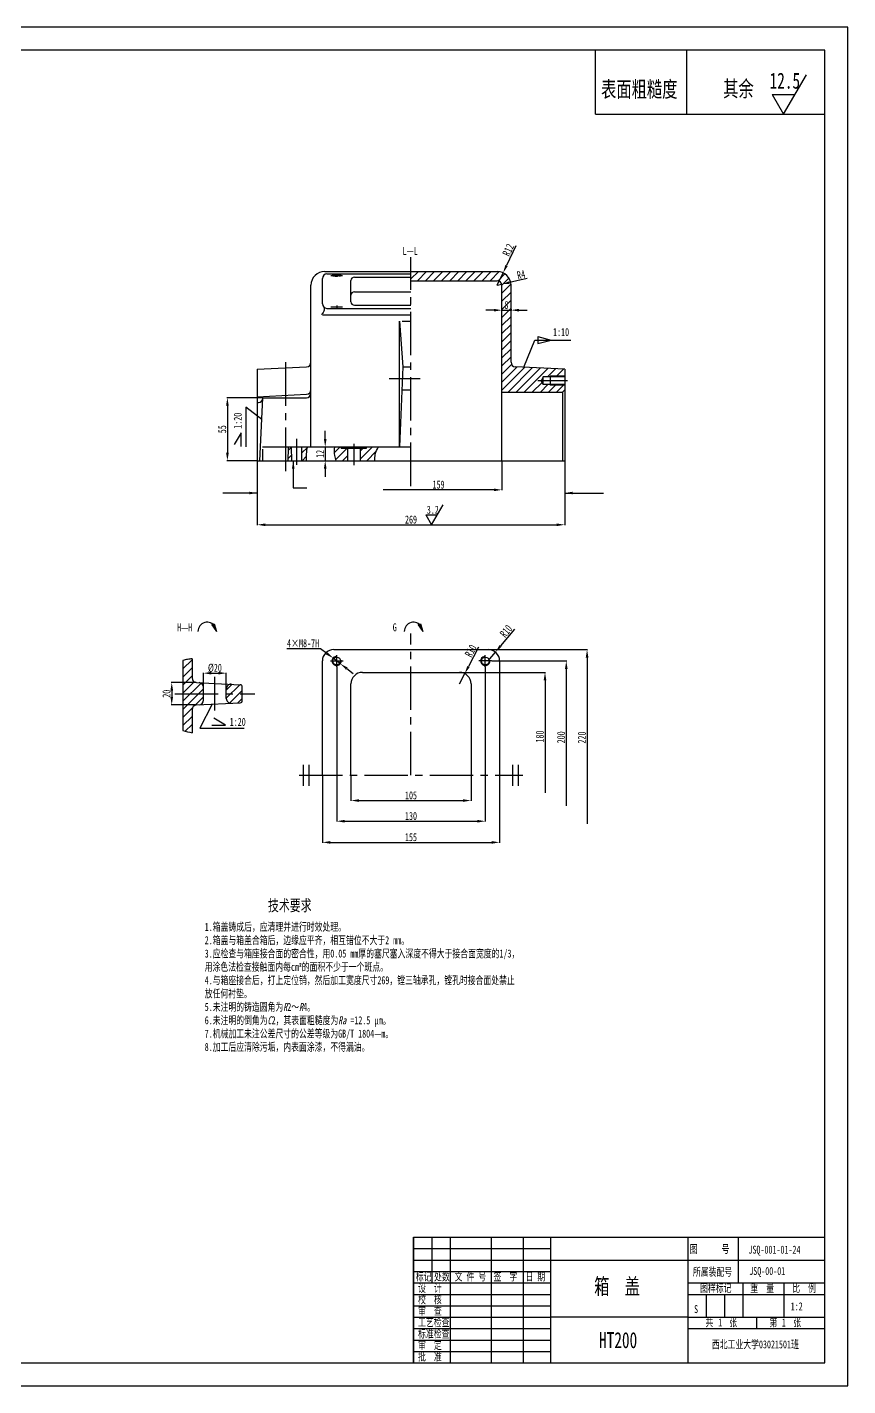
# Model space of a CAD drawing. Header units: inches. Extents: x 0 to 841, y 0 to 594.
# Drawn here: x 482 to 841, y 0 to 594 of the extents above; entities that cross this region are included whole.
import ezdxf

# ---------------------------------------------------------------- set-up
doc = ezdxf.new("R2010")
doc.units = ezdxf.units.IN
doc.header["$MEASUREMENT"] = 0
doc.linetypes.add('CENTER2', pattern=[28.575, 19.05, -3.175, 3.175, -3.175])
doc.linetypes.add('DASHED2', pattern=[9.525, 6.35, -3.175])
for name, color, linetype in [('中心线', 10, 'CENTER2'), ('剖面层', 4, 'Continuous'), ('文字层', 7, 'Continuous'), ('标注层', 7, 'Continuous'), ('粗实线', 5, 'Continuous'), ('细实线', 7, 'Continuous'), ('虚线', 220, 'DASHED2')]:
    doc.layers.add(name, color=color, linetype=linetype)
doc.styles.add('仿宋3', font='', dxfattribs={"width": 0.7, "height": 3})
doc.styles.add('仿宋3.5', font='simfang.ttf', dxfattribs={"width": 0.7, "height": 3.5})
doc.styles.add('仿宋5', font='simfang.ttf', dxfattribs={"width": 0.7, "height": 5})
doc.styles.get('仿宋3').set_extended_font_data('FangSong_GB2312')
doc.dimstyles.new('Scale_1_2', dxfattribs={"dimtxt": 3.5, "dimasz": 3.5, "dimexe": 0.18, "dimexo": 0.0625, "dimgap": 0.5, "dimtad": 1, "dimdec": 0, "dimlfac": 2, "dimzin": 0, "dimdsep": 46, "dimtxsty": '仿宋3.5', "dimcen": 0.09, "dimadec": 0, "dimazin": 0, "dimtfac": 1, "dimtdec": 0, "dimtix": 1, "dimtmove": 2, "dimatfit": 3, "dimfxl": 1, "dimtolj": 1, "dimarcsym": 0})
doc.dimstyles.new('Scale_1_2_φ', dxfattribs={"dimtxt": 3.5, "dimasz": 3.5, "dimexe": 0.18, "dimexo": 0.0625, "dimgap": 0.5, "dimtad": 1, "dimtoh": 1, "dimdec": 3, "dimlfac": 2, "dimdsep": 46, "dimtxsty": '仿宋3.5', "dimcen": 0.09, "dimadec": 0, "dimazin": 2, "dimtp": 0.089, "dimtfac": 0.7, "dimtdec": 3, "dimtmove": 2, "dimatfit": 3, "dimfxl": 1, "dimarcsym": 0})

# ---------------------------------------------------------------- blocks, each defined once
blk = doc.blocks.new('*D4')
at = {"layer": 'Defpoints', "color": 0, "transparency": 16777216}
for p in [(556.19, 307.49), (545.41, 297.68), (556.19, 297.68)]:
    blk.add_point(p, dxfattribs=at)
at = {"layer": '标注层', "color": 0, "lineweight": -2, "transparency": 16777216}
for p, q in [((556.13, 307.49), (545.23, 307.49)), ((545.41, 303.99), (545.41, 301.18)), ((556.13, 297.68), (545.23, 297.68))]:
    blk.add_line(p, q, dxfattribs=at)
at = {"layer": '标注层', "color": 0, "transparency": 16777216}
for points in [[(544.83, 303.99), (545.99, 303.99), (545.41, 307.49)], [(544.83, 301.18), (545.99, 301.18), (545.41, 297.68)]]:
    blk.add_solid(points, dxfattribs=at)
at = {"layer": '标注层', "color": 0, "transparency": 16777216, "insert": (543.14, 302.59), "char_height": 3.5, "attachment_point": 5, "rotation": 90, "style": '仿宋3.5'}
blk.add_mtext('\\A1;20', dxfattribs=at)
blk = doc.blocks.new('*D22')
at = {"layer": 'Defpoints', "color": 0, "transparency": 16777216}
for p in [(585.33, 432), (569.76, 404.45), (582.83, 404.45)]:
    blk.add_point(p, dxfattribs=at)
at = {"layer": '标注层', "color": 0, "lineweight": -2, "transparency": 16777216}
for p, q in [((585.27, 432), (569.58, 432)), ((569.76, 428.5), (569.76, 407.95)), ((582.77, 404.45), (569.58, 404.45))]:
    blk.add_line(p, q, dxfattribs=at)
at = {"layer": '标注层', "color": 0, "transparency": 16777216}
for points in [[(569.18, 428.5), (570.35, 428.5), (569.76, 432)], [(569.18, 407.95), (570.35, 407.95), (569.76, 404.45)]]:
    blk.add_solid(points, dxfattribs=at)
at = {"layer": '标注层', "color": 0, "transparency": 16777216, "insert": (567.49, 418.23), "char_height": 3.5, "attachment_point": 5, "rotation": 90, "style": '仿宋3.5'}
blk.add_mtext('\\A1;55', dxfattribs=at)
blk = doc.blocks.new('*D23')
at = {"layer": 'Defpoints', "color": 0, "transparency": 16777216}
for p in [(689.83, 470.84), (693.83, 470.84), (693.83, 470.27)]:
    blk.add_point(p, dxfattribs=at)
at = {"layer": '标注层', "color": 0, "lineweight": -2, "transparency": 16777216}
for p, q in [((686.33, 470.27), (682.83, 470.27)), ((689.83, 470.78), (689.83, 470.09)), ((689.83, 470.27), (693.83, 470.27)), ((693.83, 470.78), (693.83, 470.09)), ((697.33, 470.27), (700.83, 470.27))]:
    blk.add_line(p, q, dxfattribs=at)
at = {"layer": '标注层', "color": 0, "transparency": 16777216}
for points in [[(686.33, 470.85), (686.33, 469.68), (689.83, 470.27)], [(697.33, 470.85), (697.33, 469.68), (693.83, 470.27)]]:
    blk.add_solid(points, dxfattribs=at)
at = {"layer": '标注层', "color": 0, "transparency": 16777216, "insert": (691.83, 472.54), "char_height": 3.5, "attachment_point": 5, "style": '仿宋3.5'}
blk.add_mtext('\\A1;8', dxfattribs=at)
blk = doc.blocks.new('*D24')
at = {"layer": 'Defpoints', "color": 0, "transparency": 16777216}
for p in [(637.92, 404.45), (689.83, 404.45), (637.92, 391.72)]:
    blk.add_point(p, dxfattribs=at)
at = {"layer": '标注层', "color": 0, "lineweight": -2, "transparency": 16777216}
for p, q in [((689.83, 404.39), (689.83, 391.54)), ((686.33, 391.72), (637.92, 391.72))]:
    blk.add_line(p, q, dxfattribs=at)
at = {"layer": '标注层', "color": 0, "transparency": 16777216}
blk.add_solid([(686.33, 392.3), (686.33, 391.14), (689.83, 391.72)], dxfattribs=at)
at = {"layer": '标注层', "color": 0, "transparency": 16777216, "insert": (662.12, 393.99), "char_height": 3.5, "attachment_point": 5, "style": '仿宋3.5'}
blk.add_mtext('\\A1;159', dxfattribs=at)
blk = doc.blocks.new('_None')
blk = doc.blocks.new('*D25')
at = {"layer": 'Defpoints', "color": 0, "transparency": 16777216}
for p in [(582.83, 404.45), (717.33, 404.45), (717.33, 376.45)]:
    blk.add_point(p, dxfattribs=at)
at = {"layer": '标注层', "color": 0, "lineweight": -2, "transparency": 16777216}
for p, q in [((582.83, 404.39), (582.83, 376.27)), ((717.33, 404.39), (717.33, 376.27)), ((586.33, 376.45), (713.83, 376.45))]:
    blk.add_line(p, q, dxfattribs=at)
at = {"layer": '标注层', "color": 0, "transparency": 16777216}
for points in [[(586.33, 377.03), (586.33, 375.87), (582.83, 376.45)], [(713.83, 377.03), (713.83, 375.87), (717.33, 376.45)]]:
    blk.add_solid(points, dxfattribs=at)
at = {"layer": '标注层', "color": 0, "transparency": 16777216, "insert": (650.08, 378.72), "char_height": 3.5, "attachment_point": 5, "style": '仿宋3.5'}
blk.add_mtext('\\A1;269', dxfattribs=at)
blk = doc.blocks.new('*D32')
at = {"layer": 'Defpoints', "color": 0, "transparency": 16777216}
for p in [(615.99, 318.14), (619.17, 315.71)]:
    blk.add_point(p, dxfattribs=at)
at = {"layer": '标注层', "color": 0, "lineweight": -2, "transparency": 16777216}
for p, q in [((595.78, 322.38), (610.42, 322.38)), ((610.42, 322.38), (613.2, 320.26)), ((619.17, 315.71), (615.99, 318.14)), ((621.95, 313.59), (624.74, 311.47))]:
    blk.add_line(p, q, dxfattribs=at)
at = {"layer": '标注层', "color": 0, "transparency": 16777216}
for points in [[(613.56, 320.72), (612.85, 319.79), (615.99, 318.14)], [(622.31, 314.05), (621.6, 313.13), (619.17, 315.71)]]:
    blk.add_solid(points, dxfattribs=at)
at = {"layer": '标注层', "color": 0, "transparency": 16777216, "insert": (602.85, 324.65), "char_height": 3.5, "attachment_point": 5, "style": '仿宋3.5'}
blk.add_mtext('4×M8-7H', dxfattribs=at)
blk = doc.blocks.new('*D33')
at = {"layer": 'Defpoints', "color": 0, "transparency": 16777216}
for p in [(671.33, 311.92), (707.75, 259.32), (708.7, 259.32)]:
    blk.add_point(p, dxfattribs=at)
at = {"layer": '标注层', "color": 0, "lineweight": -2, "transparency": 16777216}
for p, q in [((671.39, 311.92), (708.88, 311.92)), ((708.7, 308.42), (708.7, 259.32))]:
    blk.add_line(p, q, dxfattribs=at)
at = {"layer": '标注层', "color": 0, "transparency": 16777216}
blk.add_solid([(708.12, 308.42), (709.29, 308.42), (708.7, 311.92)], dxfattribs=at)
at = {"layer": '标注层', "color": 0, "transparency": 16777216, "insert": (706.43, 283.87), "char_height": 3.5, "attachment_point": 5, "rotation": 90, "style": '仿宋3.5'}
blk.add_mtext('\\A1;180', dxfattribs=at)
blk = doc.blocks.new('*D34')
at = {"layer": 'Defpoints', "color": 0, "transparency": 16777216}
for p in [(685.36, 316.92), (717.83, 253.62), (718.01, 253.62)]:
    blk.add_point(p, dxfattribs=at)
at = {"layer": '标注层', "color": 0, "lineweight": -2, "transparency": 16777216}
for p, q in [((685.42, 316.92), (718.19, 316.92)), ((718.01, 313.42), (718.01, 253.62))]:
    blk.add_line(p, q, dxfattribs=at)
at = {"layer": '标注层', "color": 0, "transparency": 16777216}
blk.add_solid([(717.43, 313.42), (718.59, 313.42), (718.01, 316.92)], dxfattribs=at)
at = {"layer": '标注层', "color": 0, "transparency": 16777216, "insert": (715.74, 283.52), "char_height": 3.5, "attachment_point": 5, "rotation": 90, "style": '仿宋3.5'}
blk.add_mtext('\\A1;200', dxfattribs=at)
blk = doc.blocks.new('*D35')
at = {"layer": 'Defpoints', "color": 0, "transparency": 16777216}
for p in [(683.83, 321.92), (725.71, 245.73), (727.12, 245.73)]:
    blk.add_point(p, dxfattribs=at)
at = {"layer": '标注层', "color": 0, "lineweight": -2, "transparency": 16777216}
for p, q in [((683.89, 321.92), (727.3, 321.92)), ((727.12, 318.42), (727.12, 245.73))]:
    blk.add_line(p, q, dxfattribs=at)
at = {"layer": '标注层', "color": 0, "transparency": 16777216}
blk.add_solid([(726.53, 318.42), (727.7, 318.42), (727.12, 321.92)], dxfattribs=at)
at = {"layer": '标注层', "color": 0, "transparency": 16777216, "insert": (724.83, 283.42), "char_height": 3.5, "attachment_point": 5, "rotation": 90, "style": '仿宋3.5'}
blk.add_mtext('\\A1;220', dxfattribs=at)
blk = doc.blocks.new('*D36')
at = {"layer": 'Defpoints', "color": 0, "transparency": 16777216}
for p in [(623.83, 266.92), (676.33, 266.92), (676.33, 255.87)]:
    blk.add_point(p, dxfattribs=at)
at = {"layer": '标注层', "color": 0, "lineweight": -2, "transparency": 16777216}
for p, q in [((623.83, 266.86), (623.83, 255.69)), ((676.33, 266.86), (676.33, 255.69)), ((627.33, 255.87), (672.83, 255.87))]:
    blk.add_line(p, q, dxfattribs=at)
at = {"layer": '标注层', "color": 0, "transparency": 16777216}
for points in [[(627.33, 256.46), (627.33, 255.29), (623.83, 255.87)], [(672.83, 256.46), (672.83, 255.29), (676.33, 255.87)]]:
    blk.add_solid(points, dxfattribs=at)
at = {"layer": '标注层', "color": 0, "transparency": 16777216, "insert": (650.08, 258.14), "char_height": 3.5, "attachment_point": 5, "style": '仿宋3.5'}
blk.add_mtext('\\A1;105', dxfattribs=at)
blk = doc.blocks.new('*D37')
at = {"layer": 'Defpoints', "color": 0, "transparency": 16777216}
for p in [(617.58, 314.35), (682.58, 314.35), (682.58, 246.85)]:
    blk.add_point(p, dxfattribs=at)
at = {"layer": '标注层', "color": 0, "lineweight": -2, "transparency": 16777216}
for p, q in [((617.58, 314.29), (617.58, 246.67)), ((682.58, 314.29), (682.58, 246.67)), ((621.08, 246.85), (679.08, 246.85))]:
    blk.add_line(p, q, dxfattribs=at)
at = {"layer": '标注层', "color": 0, "transparency": 16777216}
for points in [[(621.08, 247.43), (621.08, 246.26), (617.58, 246.85)], [(679.08, 247.43), (679.08, 246.26), (682.58, 246.85)]]:
    blk.add_solid(points, dxfattribs=at)
at = {"layer": '标注层', "color": 0, "transparency": 16777216, "insert": (650.08, 249.12), "char_height": 3.5, "attachment_point": 5, "style": '仿宋3.5'}
blk.add_mtext('\\A1;130', dxfattribs=at)
blk = doc.blocks.new('*D38')
at = {"layer": 'Defpoints', "color": 0, "transparency": 16777216}
for p in [(611.33, 266.92), (688.83, 266.92), (688.83, 237.6)]:
    blk.add_point(p, dxfattribs=at)
at = {"layer": '标注层', "color": 0, "lineweight": -2, "transparency": 16777216}
for p, q in [((611.33, 266.86), (611.33, 237.42)), ((688.83, 266.86), (688.83, 237.42)), ((614.83, 237.6), (685.33, 237.6))]:
    blk.add_line(p, q, dxfattribs=at)
at = {"layer": '标注层', "color": 0, "transparency": 16777216}
for points in [[(614.83, 238.18), (614.83, 237.01), (611.33, 237.6)], [(685.33, 238.18), (685.33, 237.01), (688.83, 237.6)]]:
    blk.add_solid(points, dxfattribs=at)
at = {"layer": '标注层', "color": 0, "transparency": 16777216, "insert": (650.08, 239.87), "char_height": 3.5, "attachment_point": 5, "style": '仿宋3.5'}
blk.add_mtext('\\A1;155', dxfattribs=at)
blk = doc.blocks.new('*D39')
at = {"layer": 'Defpoints', "color": 0, "transparency": 16777216}
for p in [(569.29, 311.57), (559.29, 305.44), (569.29, 304.74)]:
    blk.add_point(p, dxfattribs=at)
at = {"layer": '标注层', "color": 0, "lineweight": -2, "transparency": 16777216}
for p, q in [((559.29, 305.5), (559.29, 311.75)), ((562.79, 311.57), (565.79, 311.57)), ((569.29, 304.8), (569.29, 311.75))]:
    blk.add_line(p, q, dxfattribs=at)
at = {"layer": '标注层', "color": 0, "transparency": 16777216}
for points in [[(562.79, 312.16), (562.79, 310.99), (559.29, 311.57)], [(565.79, 312.16), (565.79, 310.99), (569.29, 311.57)]]:
    blk.add_solid(points, dxfattribs=at)
at = {"layer": '标注层', "color": 0, "transparency": 16777216, "insert": (564.29, 313.84), "char_height": 3.5, "attachment_point": 5, "style": '仿宋3.5'}
blk.add_mtext('\\A1;%%C20', dxfattribs=at)
blk = doc.blocks.new('*D68')
at = {"layer": 'Defpoints', "color": 0, "transparency": 16777216}
for p in [(687.83, 481.17), (689.78, 481.61)]:
    blk.add_point(p, dxfattribs=at)
at = {"layer": '标注层', "color": 0, "lineweight": -2, "transparency": 16777216}
for p, q in [((687.83, 481.17), (689.78, 481.61)), ((700.85, 484.08), (693.2, 482.37))]:
    blk.add_line(p, q, dxfattribs=at)
at = {"layer": '标注层', "color": 0, "transparency": 16777216}
blk.add_solid([(693.07, 482.94), (693.32, 481.8), (689.78, 481.61)], dxfattribs=at)
at = {"layer": '标注层', "color": 0, "transparency": 16777216, "insert": (698.24, 485.8), "char_height": 3.5, "attachment_point": 5, "rotation": 12.57468, "style": '仿宋3.5'}
blk.add_mtext('\\A1;R4', dxfattribs=at)
blk = doc.blocks.new('*D69')
at = {"layer": 'Defpoints', "color": 0, "transparency": 16777216}
for p in [(687.83, 481.17), (690.38, 486.6)]:
    blk.add_point(p, dxfattribs=at)
at = {"layer": '标注层', "color": 0, "lineweight": -2, "transparency": 16777216}
for p, q in [((695.91, 498.41), (691.86, 489.77)), ((687.83, 481.17), (690.38, 486.6))]:
    blk.add_line(p, q, dxfattribs=at)
at = {"layer": '标注层', "color": 0, "transparency": 16777216}
blk.add_solid([(691.33, 490.02), (692.39, 489.52), (690.38, 486.6)], dxfattribs=at)
at = {"layer": '标注层', "color": 0, "transparency": 16777216, "insert": (692.59, 496.63), "char_height": 3.5, "attachment_point": 5, "rotation": 64.8725, "style": '仿宋3.5'}
blk.add_mtext('\\A1;R12', dxfattribs=at)
blk = doc.blocks.new('*D72')
at = {"layer": 'Defpoints', "color": 0, "transparency": 16777216}
for p in [(687.01, 320.78), (683.83, 316.92)]:
    blk.add_point(p, dxfattribs=at)
at = {"layer": '标注层', "color": 0, "lineweight": -2, "transparency": 16777216}
for p, q in [((695.35, 330.86), (689.24, 323.47)), ((683.83, 316.92), (687.01, 320.78))]:
    blk.add_line(p, q, dxfattribs=at)
at = {"layer": '标注层', "color": 0, "transparency": 16777216}
blk.add_solid([(688.8, 323.85), (689.69, 323.1), (687.01, 320.78)], dxfattribs=at)
at = {"layer": '标注层', "color": 0, "transparency": 16777216, "insert": (691.66, 329.96), "char_height": 3.5, "attachment_point": 5, "rotation": 50.41029, "style": '仿宋3.5'}
blk.add_mtext('\\A1;R10', dxfattribs=at)
blk = doc.blocks.new('*D73')
at = {"layer": 'Defpoints', "color": 0, "transparency": 16777216}
for p in [(673.62, 311.37), (671.33, 306.92)]:
    blk.add_point(p, dxfattribs=at)
at = {"layer": '标注层', "color": 0, "lineweight": -2, "transparency": 16777216}
for p, q in [((679.61, 323), (675.22, 314.48)), ((671.33, 306.92), (673.62, 311.37))]:
    blk.add_line(p, q, dxfattribs=at)
at = {"layer": '标注层', "color": 0, "transparency": 16777216}
blk.add_solid([(674.7, 314.75), (675.74, 314.21), (673.62, 311.37)], dxfattribs=at)
at = {"layer": '标注层', "color": 0, "transparency": 16777216, "insert": (676.2, 321.33), "char_height": 3.5, "attachment_point": 5, "rotation": 62.74818, "style": '仿宋3.5'}
blk.add_mtext('\\A1;R10', dxfattribs=at)
blk = doc.blocks.new('*D74')
at = {"layer": 'Defpoints', "color": 0, "transparency": 16777216}
for p in [(612.71, 410.45), (612.55, 404.45), (612.71, 404.45)]:
    blk.add_point(p, dxfattribs=at)
at = {"layer": '标注层', "color": 0, "lineweight": -2, "transparency": 16777216}
for p, q in [((612.55, 413.95), (612.55, 417.45)), ((612.65, 410.45), (612.37, 410.45)), ((612.55, 410.45), (612.55, 404.45)), ((612.65, 404.45), (612.37, 404.45)), ((612.55, 400.95), (612.55, 397.45))]:
    blk.add_line(p, q, dxfattribs=at)
at = {"layer": '标注层', "color": 0, "transparency": 16777216}
for points in [[(611.96, 413.95), (613.13, 413.95), (612.55, 410.45)], [(611.96, 400.95), (613.13, 400.95), (612.55, 404.45)]]:
    blk.add_solid(points, dxfattribs=at)
at = {"layer": '标注层', "color": 0, "transparency": 16777216, "insert": (610.3, 407.45), "char_height": 3.5, "attachment_point": 5, "rotation": 90, "style": '仿宋3.5'}
blk.add_mtext('\\A1;12', dxfattribs=at)

msp = doc.modelspace()

# ---------------------------------------------------------------- hatches: boundary and pattern name
at = {"layer": '剖面层'}
h = msp.add_hatch(dxfattribs=at)
h.set_pattern_fill('ANSI31', color=256, scale=20)
h.paths.add_polyline_path([(129.72946, 410.45384), (125.22946, 410.45384), (125.22946, 404.45384), (129.72946, 404.45384)])
h.paths.add_polyline_path([(130.10446, 410.45384), (129.72946, 410.45384), (129.72946, 404.45384), (130.10446, 404.45384)])
h.paths.add_polyline_path([(134.72946, 410.45384), (134.35446, 410.45384), (134.35446, 404.45384), (134.72946, 404.45384)])
edge = h.paths.add_edge_path()
edge.add_spline(control_points=[(137.36363, 404.45384), (138.01162, 405.525), (139.23883, 407.55368), (137.96491, 409.52391), (137.36363, 410.45384)], knot_values=[0, 0, 0, 0, 3.431642552, 6.499186233, 6.499186233, 6.499186233, 6.499186233], degree=3, periodic=0)
edge.add_line((137.36363, 410.45384), (134.72946, 410.45384))
edge.add_line((134.72946, 410.45384), (134.72946, 404.45384))
edge.add_line((134.72946, 404.45384), (137.36363, 404.45384))
h.paths.add_polyline_path([(339.46327, 482.43201, -0.034313288), (350.22946, 483.17173), (350.22946, 487.17173, 0.034296462), (338.92171, 486.39519), (320.86209, 483.90299, -0.414213562), (318.60746, 485.61081), (318.53908, 486.1063), (313.58602, 485.42279), (314.47503, 478.9826)])
h.paths.add_polyline_path([(313.58602, 485.42279), (308.63296, 484.73928), (309.52173, 478.29884), (314.47503, 478.9826)])
h.paths.add_polyline_path([(350.22946, 487.17173), (350.22946, 483.17173, -0.414213562), (428.94736, 404.45384), (437.97946, 404.45384), (437.97946, 409.95384), (435.22946, 409.95384), (435.22946, 410.45384), (434.56879, 410.45384, -0.38677765), (432.57773, 412.26498, 0.38677765)])
edge = h.paths.add_edge_path(flags=17)
edge.add_spline(control_points=[(397.97773, 410.45384), (397.83064, 411.24236), (396.75029, 414.17316), (396.38172, 421.14712), (400.79982, 427.0149), (398.98279, 430.53008), (398.47946, 431.50379)], knot_values=[0, 0, 0, 0, 5.403763037, 21.688429617, 38.08399628, 44.365670284, 44.365670284, 44.365670284, 44.365670284], degree=3, periodic=0)
edge.add_line((398.47946, 431.50379), (394.60446, 431.50379))
edge.add_line((394.60446, 431.50379), (394.60446, 404.45384))
edge.add_line((394.60446, 404.45384), (397.48719, 404.45384))
edge.add_spline(control_points=[(397.48719, 404.45384), (398.01932, 406.59424), (398.30996, 408.67278), (397.97773, 410.45384)], knot_values=[44.365670284, 44.365670284, 44.365670284, 44.365670284, 56.571233546, 56.571233546, 56.571233546, 56.571233546], degree=3, periodic=0)
edge = h.paths.add_edge_path(flags=17)
edge.add_line((385.85446, 431.50379), (381.97946, 431.50379))
edge.add_line((381.97946, 431.50379), (381.97946, 432.00379))
edge.add_line((381.97946, 432.00379), (381.19365, 432.00379))
edge.add_spline(control_points=[(381.19365, 432.00379), (380.94018, 431.53424), (380.71437, 431.05645), (380.53035, 430.56621)], knot_values=[6.251690243, 6.251690243, 6.251690243, 6.251690243, 9.44891892, 9.44891892, 9.44891892, 9.44891892], degree=3, periodic=0)
edge.add_spline(control_points=[(380.53035, 430.56621), (380.43139, 430.30257), (379.82271, 428.43006), (379.92618, 426.10895), (380.07953, 424.13722), (380.09863, 423.90445)], knot_values=[9.44891892, 9.44891892, 9.44891892, 9.44891892, 11.168376247, 21.496395386, 22.883348348, 22.883348348, 22.883348348, 22.883348348], degree=3, periodic=0)
edge.add_spline(control_points=[(380.09863, 423.90445), (380.10691, 423.80353), (380.11537, 423.70274), (380.12402, 423.60207)], knot_values=[22.883348348, 22.883348348, 22.883348348, 22.883348348, 23.484638473, 23.484638473, 23.484638473, 23.484638473], degree=3, periodic=0)
edge.add_spline(control_points=[(380.12402, 423.60207), (380.15617, 423.22764), (380.19087, 422.85485), (380.22838, 422.4834)], knot_values=[23.484638473, 23.484638473, 23.484638473, 23.484638473, 25.720990235, 25.720990235, 25.720990235, 25.720990235], degree=3, periodic=0)
edge.add_spline(control_points=[(380.22838, 422.4834), (380.25094, 422.26), (380.27452, 422.03709), (380.29918, 421.8146)], knot_values=[25.720990235, 25.720990235, 25.720990235, 25.720990235, 27.065945022, 27.065945022, 27.065945022, 27.065945022], degree=3, periodic=0)
edge.add_spline(control_points=[(380.29918, 421.8146), (380.35704, 421.29256), (380.42084, 420.77283), (380.49136, 420.25454)], knot_values=[27.065945022, 27.065945022, 27.065945022, 27.065945022, 30.221603222, 30.221603222, 30.221603222, 30.221603222], degree=3, periodic=0)
edge.add_spline(control_points=[(380.49136, 420.25454), (380.56329, 419.72578), (381.07865, 416.28297), (382.38384, 411.02499), (383.49437, 406.2935), (383.92026, 404.45384)], knot_values=[30.221603222, 30.221603222, 30.221603222, 30.221603222, 33.441062389, 51.243773265, 62.572140717, 62.572140717, 62.572140717, 62.572140717], degree=3, periodic=0)
edge.add_line((383.92026, 404.45384), (385.85446, 404.45384))
edge.add_line((385.85446, 404.45384), (385.85446, 431.50379))
h.paths.add_polyline_path([(447.72946, 410.45384), (446.22946, 410.45384), (446.22946, 409.95384), (443.47946, 409.95384), (443.47946, 404.45384), (447.72946, 404.45384)])
edge = h.paths.add_edge_path()
edge.add_spline(control_points=[(604.38229, 404.45384), (604.28927, 406.55609), (604.47139, 408.53036), (604.76271, 410.45384)], knot_values=[76.130848115, 76.130848115, 76.130848115, 76.130848115, 88.156433896, 88.156433896, 88.156433896, 88.156433896], degree=3, periodic=0)
edge.add_line((604.76271, 410.45384), (602.38779, 410.45384))
edge.add_line((602.38779, 410.45384), (602.26779, 404.45384))
edge.add_line((602.26779, 404.45384), (604.38229, 404.45384))
edge = h.paths.add_edge_path()
edge.add_line((597.76779, 410.45384), (596.35962, 410.45384))
edge.add_spline(control_points=[(596.35962, 410.45384), (596.35767, 409.94262), (596.33717, 407.91516), (596.24199, 405.99434), (596.13901, 404.45384)], knot_values=[6.623246075, 6.623246075, 6.623246075, 6.623246075, 9.707189711, 18.963628819, 18.963628819, 18.963628819, 18.963628819], degree=3, periodic=0)
edge.add_line((596.13901, 404.45384), (597.88779, 404.45384))
edge.add_line((597.88779, 404.45384), (597.76779, 410.45384))
edge = h.paths.add_edge_path()
edge.add_line((622.32779, 409.95384), (619.57779, 409.95384))
edge.add_line((619.57779, 409.95384), (619.57779, 410.45384))
edge.add_line((619.57779, 410.45384), (616.56182, 410.45384))
edge.add_spline(control_points=[(616.56182, 410.45384), (616.43899, 409.21294), (616.38814, 407.20925), (616.91839, 405.19451), (617.20037, 404.45384)], knot_values=[5.152382672, 5.152382672, 5.152382672, 5.152382672, 12.613625091, 17.183291699, 17.183291699, 17.183291699, 17.183291699], degree=3, periodic=0)
edge.add_line((617.20037, 404.45384), (622.32779, 404.45384))
edge.add_line((622.32779, 404.45384), (622.32779, 409.95384))
edge = h.paths.add_edge_path()
edge.add_spline(control_points=[(634.20526, 404.45384), (634.26528, 405.41474), (634.24978, 407.63578), (635.23454, 409.48422), (635.9135, 410.45384)], knot_values=[60.295990097, 60.295990097, 60.295990097, 60.295990097, 65.978269674, 72.975907085, 72.975907085, 72.975907085, 72.975907085], degree=3, periodic=0)
edge.add_line((635.9135, 410.45384), (630.57779, 410.45384))
edge.add_line((630.57779, 410.45384), (630.57779, 409.95384))
edge.add_line((630.57779, 409.95384), (627.82779, 409.95384))
edge.add_line((627.82779, 409.95384), (627.82779, 404.45384))
edge.add_line((627.82779, 404.45384), (634.20526, 404.45384))
h.paths.add_polyline_path([(717.32779, 444.45384), (695.72791, 445.53383, -0.399655643), (693.82779, 447.53134), (693.82779, 481.17173, 0.414213562), (687.82779, 487.17173), (650.07779, 487.17173), (650.07779, 483.17173), (687.82779, 483.17173, -0.414213562), (689.82779, 481.17173), (689.82779, 434.45384), (716.32779, 434.45384), (717.32779, 435.45384), (717.32779, 437.45384), (710.95279, 437.45384), (710.95279, 437.75384), (707.95279, 437.75384), (706.97129, 439.45384), (707.95279, 441.15384), (710.95279, 441.15384), (710.95279, 441.45384), (717.32779, 441.45384)])
h.paths.add_polyline_path([(717.32779, 441.45384), (710.95279, 441.45384), (710.95279, 441.15384), (717.32779, 441.15384)], flags=17)
h.paths.add_polyline_path([(717.32779, 437.75384), (710.95279, 437.75384), (710.95279, 437.45384), (717.32779, 437.45384)], flags=17)
h.paths.add_polyline_path([(576.29048, 305.53681, 0.399655643), (575.34041, 306.53556), (571.39035, 306.73306, 0.428922899), (569.29048, 304.73556), (569.29048, 302.58806), (576.29048, 302.58806)])
h.paths.add_polyline_path([(576.29048, 302.58806), (569.29048, 302.58806), (569.29048, 300.44056, 0.428922899), (571.39035, 298.44305), (575.34041, 298.64055, 0.399655643), (576.29048, 299.63931)])
edge = h.paths.add_edge_path()
edge.add_arc((557.29048, 305.43556), 2, 0, 87.13759477)
edge.add_line((557.39035, 307.43306), (556.1906, 307.49305))
edge.add_arc((556.29048, 309.49056), 2, 180, 267.13759477, ccw=False)
edge.add_line((554.29048, 309.49056), (554.29048, 317.84292))
edge.add_spline(control_points=[(554.29048, 317.84292), (553.65299, 317.78606), (552.32182, 317.61852), (550.98033, 317.3339), (550.29048, 317.15244)], knot_values=[26.328238836, 26.328238836, 26.328238836, 26.328238836, 30.110208252, 34.19985668, 34.19985668, 34.19985668, 34.19985668], degree=3, periodic=0)
edge.add_line((550.29048, 317.15244), (550.29048, 302.58806))
edge.add_line((550.29048, 302.58806), (559.29048, 302.58806))
edge.add_line((559.29048, 302.58806), (559.29048, 305.43556))
edge = h.paths.add_edge_path()
edge.add_line((556.1906, 297.68306), (557.39035, 297.74305))
edge.add_arc((557.29048, 299.74056), 2, 272.86240523, 360)
edge.add_line((559.29048, 299.74056), (559.29048, 302.58806))
edge.add_line((559.29048, 302.58806), (550.29048, 302.58806))
edge.add_line((550.29048, 302.58806), (550.29048, 286.5075))
edge.add_spline(control_points=[(550.29048, 286.5075), (551.55953, 286.0683), (552.90154, 285.76775), (554.29048, 285.55637)], knot_values=[110.999223939, 110.999223939, 110.999223939, 110.999223939, 119.19498829, 119.19498829, 119.19498829, 119.19498829], degree=3, periodic=0)
edge.add_line((554.29048, 285.55637), (554.29048, 295.68556))
edge.add_arc((556.29048, 295.68556), 2, 92.86240523, 180, ccw=False)
at = {"layer": '粗实线'}
h = msp.add_hatch(color=256, dxfattribs=at)
h.dxf.hatch_style = 1
h.paths.add_polyline_path([(564.02516, 333.21299), (562.98291, 332.72698), (564.24253, 330.88249, -0.081595958), (564.9832, 329.7979)])
h.paths.add_polyline_path([(564.24253, 330.88249), (564.9832, 329.7979, 0.081595958)], flags=17)
h = msp.add_hatch(color=256, dxfattribs=at)
h.dxf.hatch_style = 1
h.paths.add_polyline_path([(654.28336, 333.21299), (653.24111, 332.72698), (654.50073, 330.88249, -0.081595958), (655.2414, 329.7979)])
h.paths.add_polyline_path([(654.50073, 330.88249), (655.2414, 329.7979, 0.081595958)], flags=17)

# ---------------------------------------------------------------- linework, layer by layer
at = {"layer": '中心线'}
for p, q in [((650.07779, 393.4016), (650.07779, 493.50376)), ((615.07685, 485.42279), (620.07873, 485.42279)), ((617.57779, 485.93257), (617.57779, 484.91302)), ((615.07779, 471.75252), (620.07779, 471.75252)), ((617.57779, 472.2634), (617.57779, 471.24164)), ((595.32779, 399.90393), (595.32779, 449.26404)), ((640.46277, 440.45384), (654.06938, 440.45384)), ((718.4864, 439.45384), (705.6291, 439.45384)), ((600.07779, 402.61368), (600.07779, 414.07451)), ((625.07779, 411.82372), (625.07779, 402.54249)), ((650.07779, 266.92402), (650.07779, 328.92969)), ((614.79793, 316.92402), (620.35764, 316.92402)), ((617.57779, 314.35343), (617.57779, 319.49462)), ((685.35764, 316.92402), (679.79793, 316.92402)), ((682.57779, 314.35343), (682.57779, 319.49462)), ((564.29048, 295.21401), (564.29048, 309.96211)), ((546.72752, 302.58806), (581.73477, 302.58806)), ((603.09133, 262.28465), (603.09133, 271.5634)), ((605.59133, 262.28465), (605.59133, 271.5634)), ((694.56424, 262.28465), (694.56424, 271.5634)), ((697.06424, 262.28465), (697.06424, 271.5634)), ((601.10223, 266.92402), (699.05335, 266.92402))]:
    msp.add_line(p, q, dxfattribs=at)
at = {"layer": '标注层'}
for p, q in [((705.62244, 458.75862), (705.62244, 455.66964)), ((705.62244, 458.75862), (711.38656, 457.21413)), ((705.62244, 455.66964), (711.38656, 457.21413)), ((575.7208, 416.67262), (572.7208, 411.47647)), ((575.7208, 410.67262), (575.7208, 416.67262)), ((654.28336, 333.21299), (655.2414, 329.7979)), ((568.99664, 288.85323), (563.80049, 291.85323)), ((562.99664, 288.85323), (568.99664, 288.85323))]:
    msp.add_line(p, q, dxfattribs=at)
at = {"layer": '粗实线'}
for p, q in [((831.1792, 584.00067), (25.1792, 584.00067)), ((730.71799, 555.90649), (730.71799, 584.00067)), ((770.71799, 555.90649), (770.71799, 584.00067)), ((831.1792, 10.00067), (831.1792, 584.00067)), ((730.71799, 555.90649), (830.71799, 555.90649)), ((612.32779, 487.17173), (687.82779, 487.17173)), ((606.32779, 410.45384), (606.32779, 481.17173)), ((611.32779, 473.06901), (611.32779, 484.1063)), ((613.32779, 486.1063), (650.07779, 486.1063)), ((623.82779, 473.93603), (623.82779, 483.23928)), ((625.32779, 484.73928), (650.07779, 484.73928)), ((650.07779, 483.17173), (687.82779, 483.17173)), ((689.82779, 404.45384), (689.82779, 481.17173)), ((693.82779, 447.53134), (693.82779, 481.17173)), ((625.32779, 478.3003), (650.07779, 478.3003)), ((613.32779, 471.06901), (650.07779, 471.06901)), ((625.32779, 472.43603), (650.07779, 472.43603)), ((611.32779, 468.26165), (650.07779, 468.26165)), ((645.07779, 410.45384), (645.07779, 465.42534)), ((645.07779, 465.42534), (646.57779, 445.45384)), ((646.14922, 465.42534), (650.07779, 465.42534)), ((582.82779, 444.45384), (604.42766, 445.53383)), ((717.32779, 444.45384), (695.72791, 445.53383)), ((582.82779, 444.45384), (582.82779, 404.45384)), ((646.57779, 445.45384), (645.07779, 410.45384)), ((707.95279, 441.15384), (706.97129, 439.45384)), ((717.32779, 441.15384), (707.95279, 441.15384)), ((707.95279, 437.75384), (707.95279, 441.15384)), ((710.95279, 441.45384), (710.95279, 437.45384)), ((717.32779, 444.45384), (717.32779, 404.45384)), ((689.82779, 434.45384), (716.32779, 434.45384)), ((707.95279, 437.75384), (706.97129, 439.45384)), ((717.32779, 437.75384), (707.95279, 437.75384)), ((716.32779, 434.45384), (717.32779, 435.45384)), ((716.32779, 434.45384), (716.32779, 404.45384)), ((582.82779, 432.45384), (604.42766, 433.53383)), ((582.82779, 429.95384), (583.32779, 429.95384)), ((583.95029, 404.45384), (585.32779, 432.00379)), ((585.32779, 432.00379), (604.32779, 432.00379)), ((585.07779, 410.45384), (650.07779, 410.45384)), ((597.88779, 404.45384), (597.76779, 410.45384)), ((602.26779, 404.45384), (602.38779, 410.45384)), ((619.57779, 409.95384), (619.57779, 410.45384)), ((619.57779, 409.95384), (630.57779, 409.95384)), ((622.32779, 409.95384), (622.32779, 404.45384)), ((627.82779, 409.95384), (627.82779, 404.45384)), ((630.57779, 409.95384), (630.57779, 410.45384)), ((582.82779, 404.45384), (717.32779, 404.45384)), ((585.07779, 409.49385), (585.07779, 404.45384)), ((562.98291, 332.72698), (564.02516, 333.21299)), ((562.98291, 332.72698), (564.9832, 329.7979)), ((564.02516, 333.21299), (564.9832, 329.7979)), ((653.24111, 332.72698), (654.28336, 333.21299)), ((653.24111, 332.72698), (655.2414, 329.7979)), ((616.32779, 321.92402), (683.82779, 321.92402)), ((550.29048, 317.15244), (550.29048, 286.5075)), ((554.29048, 317.84292), (554.29048, 309.49056)), ((611.32779, 266.92402), (611.32779, 316.92402)), ((688.82779, 316.92402), (688.82779, 266.92402)), ((628.82779, 311.92402), (671.32779, 311.92402)), ((556.1906, 307.49305), (575.34041, 306.53556)), ((559.29048, 299.74056), (559.29048, 305.43556)), ((569.29048, 300.44056), (569.29048, 304.73556)), ((576.29048, 299.63931), (576.29048, 305.53681)), ((623.82779, 266.92402), (623.82779, 306.92402)), ((676.32779, 306.92402), (676.32779, 266.92402)), ((556.1906, 297.68306), (575.34041, 298.64055)), ((554.29048, 295.68556), (554.29048, 285.55637)), ((651.1792, 10.00067), (651.1792, 65.00067)), ((651.1792, 65.00067), (651.1792, 10.00067)), ((25.1792, 10.00067), (831.1792, 10.00067))]:
    msp.add_line(p, q, dxfattribs=at)
msp.add_lwpolyline([(651.1792, 65.00067), (831.1792, 65.00067)], dxfattribs=at)
for centre in [(617.57779, 316.92402), (682.57779, 316.92402)]:
    msp.add_circle(centre, 1.7, dxfattribs=at)
for centre, radius, start, end in [((612.32779, 481.17173), 6, 90, 180), ((687.82779, 481.17173), 6, 0, 90), ((613.32779, 484.1063), 2, 90, 180), ((625.32779, 483.23928), 1.5, 90, 180), ((687.82779, 481.17173), 2, 0, 90), ((625.32779, 476.8003), 1.5, 90, 180), ((613.32779, 473.06901), 2, 180, 270), ((625.32779, 473.93603), 1.5, 180, 270), ((604.32779, 447.53134), 2, 272.86240523, 0), ((695.82779, 447.53134), 2, 180, 267.13759477), ((604.32779, 434.00379), 2, 270, 0), ((604.32779, 435.53134), 2, 272.86240523, 0), ((583.32779, 431.95384), 2, 270, 353.08940825), ((560.93244, 329.7979), 4.05076, 31.34092071, 180), ((651.19064, 329.7979), 4.05076, 31.34092071, 180), ((616.32779, 316.92402), 5, 90, 180), ((683.82779, 316.92402), 5, 0, 90), ((556.29048, 309.49056), 2, 180, 267.13759477), ((628.82779, 306.92402), 5, 90, 180), ((671.32779, 306.92402), 5, 0, 90), ((557.29048, 305.43556), 2, 0, 87.13759477), ((571.29048, 304.73556), 2, 87.13759477, 180), ((575.29048, 305.53681), 1, 360, 87.13759477), ((556.29048, 295.68556), 2, 92.86240523, 180), ((557.29048, 299.74056), 2, 272.86240523, 0), ((571.29048, 300.44056), 2, 180, 272.86240523), ((575.29048, 299.63931), 1, 272.86240523, 360)]:
    msp.add_arc(centre, radius, start, end, dxfattribs=at)
msp.add_ellipse((617.57779, 485.42279), major_axis=(1.7, 0), ratio=0.136702703, dxfattribs=at)
msp.add_spline([(611.91357, 471.65479), (612.09512, 470.33052), (610.94447, 468.37271)], degree=3, dxfattribs=at)
at = {"layer": '细实线'}
for p, q in [((841.1792, 594.00067), (0.1792, 594.00067)), ((841.1792, 0.00067), (841.1792, 594.00067)), ((813.04822, 555.90649), (823.04822, 573.227)), ((813.04822, 555.90649), (823.04822, 573.227)), ((808.04822, 564.56674), (813.04822, 555.90649)), ((808.04822, 564.56674), (813.04822, 555.90649)), ((808.04822, 564.56674), (818.04822, 564.56674)), ((717.32779, 441.45384), (710.95279, 441.45384)), ((717.32779, 437.45384), (710.95279, 437.45384)), ((656.60782, 380.78118), (659.10782, 376.45106)), ((656.60782, 380.78118), (661.60782, 380.78118)), ((659.10782, 376.45106), (664.10782, 385.11131)), ((651.1792, 60.00067), (711.1792, 60.00067)), ((659.1792, 65.00067), (659.1792, 50.00067)), ((667.1792, 65.00067), (667.1792, 10.00067)), ((685.1792, 65.00067), (685.1792, 10.00067)), ((699.1792, 65.00067), (699.1792, 10.00067)), ((711.1792, 10.00067), (711.1792, 65.00067)), ((771.1792, 65.00067), (771.1792, 10.00067)), ((793.1792, 65.00067), (793.1792, 45.00067)), ((651.1792, 55.00067), (711.1792, 55.00067)), ((711.1792, 55.00067), (831.1792, 55.00067)), ((651.1792, 50.00067), (711.1792, 50.00067)), ((659.1792, 50.00067), (659.1792, 45.00067)), ((651.1792, 45.00067), (711.1792, 45.00067)), ((771.1792, 45.00067), (831.1792, 45.00067)), ((795.1792, 45.00067), (795.1792, 30.00067)), ((813.1792, 45.00067), (813.1792, 30.00067)), ((651.1792, 40.00067), (711.1792, 40.00067)), ((771.1792, 40.00067), (831.1792, 40.00067)), ((779.1792, 40.00067), (779.1792, 30.00067)), ((787.1792, 40.00067), (787.1792, 30.00067)), ((651.1792, 35.00067), (711.1792, 35.00067)), ((651.1792, 30.00067), (711.1792, 30.00067)), ((771.1792, 30.00067), (711.1792, 30.00067)), ((771.1792, 30.00067), (831.1792, 30.00067)), ((801.1792, 30.00067), (801.1792, 25.00067)), ((651.1792, 25.00067), (711.1792, 25.00067)), ((771.1792, 25.00067), (831.1792, 25.00067)), ((651.1792, 20.00067), (711.1792, 20.00067)), ((651.1792, 15.00067), (711.1792, 15.00067)), ((0.1792, 0.00067), (841.1792, 0.00067))]:
    msp.add_line(p, q, dxfattribs=at)
for centre in [(617.57779, 316.92402), (682.57779, 316.92402)]:
    msp.add_arc(centre, 2, 100, 10, dxfattribs=at)
msp.add_ellipse((617.57779, 485.42279), major_axis=(2, 0), ratio=0.136702703, start_param=5.371873677, end_param=10.971474579, dxfattribs=at)
for points, knots in [([(596.35962, 410.45384), (596.35767, 409.94262), (596.33717, 407.91516), (596.24199, 405.99434), (596.13901, 404.45384)], [6.623246075, 6.623246075, 6.623246075, 6.623246075, 9.707189711, 18.963628819, 18.963628819, 18.963628819, 18.963628819]), ([(616.56182, 410.45384), (616.43899, 409.21294), (616.38814, 407.20925), (616.91839, 405.19451), (617.20037, 404.45384)], [5.152382672, 5.152382672, 5.152382672, 5.152382672, 12.613625091, 17.183291699, 17.183291699, 17.183291699, 17.183291699]), ([(634.20526, 404.45384), (634.26528, 405.41474), (634.24978, 407.63578), (635.23454, 409.48422), (635.9135, 410.45384)], [60.295990097, 60.295990097, 60.295990097, 60.295990097, 65.978269674, 72.975907085, 72.975907085, 72.975907085, 72.975907085]), ([(554.29048, 317.84292), (553.65299, 317.78606), (552.32182, 317.61852), (550.98033, 317.3339), (550.29048, 317.15244)], [26.328238836, 26.328238836, 26.328238836, 26.328238836, 30.110208252, 34.19985668, 34.19985668, 34.19985668, 34.19985668])]:
    msp.add_open_spline(points, degree=3, knots=knots, dxfattribs=at)
for points in [[(604.38229, 404.45384), (604.28927, 406.55609), (604.47139, 408.53036), (604.76271, 410.45384)], [(550.29048, 286.5075), (551.55953, 286.0683), (552.90154, 285.76775), (554.29048, 285.55637)]]:
    msp.add_open_spline(points, degree=3, dxfattribs=at)
at = {"layer": '虚线'}
for p, q in [((646.57779, 445.45384), (650.07779, 445.45384)), ((646.14922, 435.45384), (650.07779, 435.45384))]:
    msp.add_line(p, q, dxfattribs=at)

# ---------------------------------------------------------------- texts
at = {"layer": '文字层', "style": '仿宋3.5', "width": 0.7}
for s, height, p in [('表面粗糙度', 7, (733.22427, 563.37318)), ('图      号', 3.5, (772.01651, 58.05547)), ('标记', 3.5, (652.1792, 46.00067)), ('处数', 3.5, (660.1792, 46.00067)), ('文 件 号', 3.5, (669.1792, 46.00067)), ('签  字', 3.5, (686.1792, 46.00067)), ('日 期', 3.5, (700.1792, 46.00067)), ('所属装配号', 3.5, (773.40187, 48.05547)), ('设  计', 3.5, (653.1792, 41.00067)), ('图样标记', 3.5, (776.55578, 41.00067)), ('重  量', 3.5, (798.52983, 41.00067)), ('比  例', 3.5, (816.86749, 41.00067)), ('校  核', 3.5, (653.1792, 36.00067)), ('1:2', 3.5, (816.1792, 33.00067)), ('工艺检查', 3.5, (653.1792, 26.00067)), ('审  查', 3.5, (653.1792, 31.00067)), ('S', 3.5, (773.91596, 31.79037)), ('共    张', 3.5, (778.89344, 26.00067)), ('第    张', 3.5, (806.88046, 26.00067)), ('标准检查', 3.5, (653.1792, 21.00067)), ('1', 3.5, (784.50949, 26.00067)), ('审  定', 3.5, (653.1792, 16.00067)), ('批  准', 3.5, (653.1792, 11.00067))]:
    msp.add_text(s, height=height, dxfattribs=at).set_placement(p)
at = {"layer": '文字层', "lineweight": 50, "style": '仿宋3.5', "width": 0.7}
for s, p in [('JSQ-001-01-24', (797.69758, 57.77221)), ('JSQ-00-01', (798.05005, 48.44254))]:
    msp.add_text(s, height=3.5, dxfattribs=at).set_placement(p)
at = {"layer": '文字层', "attachment_point": 1}
for s, width, insert, char_height, style in [('技术要求', 31.760899, (587.50034, 212.54428), 5, '仿宋5'), ('\\pxsm1;1.箱盖铸成后，应清理并进行时效处理。\\P2.箱盖与箱盖合箱后，边缘应平齐，相互错位不大于2 mm。\\P3.应检查与箱座接合面的密合性，用0.05 mm厚的塞尺塞入深度不得大于接合面宽度的1/3，用涂色法检查接触面内每cm{\\fISOCPEUR|b0|i0|c0|p34;²}的面积不少于一个斑点。\\P4.与箱座接合后，打上定位销，然后加工宽度尺寸269，镗三轴承孔，镗孔时接合面处禁止放任何衬垫。\\P5.未注明的铸造圆角为{\\fFangSong|b0|i1|c134|p49;R}2～{\\fFangSong|b0|i1|c134|p49;R}4。\\P\\ps*;6.未注明的倒角为{\\fFangSong|b0|i1|c134|p49;C}2，其表面粗糙度为{\\fFangSong|b0|i1|c134|p49;Ra }=12.5 {\\fTimes New Roman|b0|i0|c0|p18;μ}m。\\P7.机械加工未注公差尺寸的公差等级为GB/T 1804—m。\\P8.加工后应清除污垢，内表面涂漆，不得漏油。', 129.1463562, (559.83552, 202.41599), 3.5, '仿宋3.5'), ('20180621-20:27', 0.3202574, (785.84103, 44.47837), 0.03, '仿宋3')]:
    msp.add_mtext_dynamic_manual_height_columns(s, width=width, gutter_width=15, heights=[0], dxfattribs=dict(at, insert=insert, char_height=char_height, style=style))
at = {"layer": '标注层', "style": '仿宋3.5', "width": 0.7}
for s, p in [('L—L', (646.39472, 494.44489)), ('H—H', (547.7564, 329.87414)), ('G', (642.08723, 329.87414))]:
    msp.add_text(s, height=3.5, dxfattribs=at).set_placement(p)
at = {"layer": '标注层', "attachment_point": 1, "style": '仿宋3.5'}
for s, insert, char_height, width in [('1:10', (712.2241, 462.45084), 3.5, 22.874534), ('1:20', (570.77261, 292.04659), 3.5, 22.874534), ('{\\fSimSun|b0|i0|c134|p2;箱  盖}', (730.21786, 46.99875), 7, 28.4978334), ('{\\fSimSun|b0|i0|c134|p2;HT200}', (732.35908, 23.48485), 7, 28.4978334)]:
    msp.add_mtext(s, dxfattribs=dict(at, insert=insert, char_height=char_height, width=width))
at = {"layer": '标注层', "insert": (572.52744, 418.4486), "char_height": 3.5, "width": 22.874534, "attachment_point": 1, "rotation": 90, "style": '仿宋3.5'}
msp.add_mtext('1:20', dxfattribs=at)
at = {"layer": '细实线', "style": '仿宋3.5', "width": 0.7}
msp.add_text('西北工业大学03021501班', height=3.5, dxfattribs=at).set_placement((781.72419, 16.38044))
at = {"layer": '细实线', "attachment_point": 1, "style": '仿宋3.5'}
for s, insert, char_height, width in [('其余', (786.63363, 570.58764), 7, 45.4939424), ('12.5', (806.9556, 574.11198), 7, 13.0363415), ('{\\fSimSun|b0|i0|c134|p2;3.2}', (656.99238, 384.78303), 3.5, 10.3739479), ('1', (812.28196, 29.39891), 3.5, 7.0551611)]:
    msp.add_mtext(s, dxfattribs=dict(at, insert=insert, char_height=char_height, width=width))

# ---------------------------------------------------------------- dimensions: what is measured, and where the dimension line sits
at = {"layer": '标注层'}
for center, mpoint, picture, middle in [((687.82779, 481.17173), (690.37559, 486.60392), '*D69', (692.59335, 496.63111)), ((687.82779, 481.17173), (689.77981, 481.60716), '*D68', (698.24293, 485.80026)), ((683.82779, 316.92402), (687.01421, 320.77716), '*D72', (691.66387, 329.96167)), ((671.32779, 306.92402), (673.6173, 311.36904), '*D73', (676.19706, 321.33495))]:
    dim = msp.add_radius_dim(center=center, mpoint=mpoint, dimstyle='Scale_1_2', dxfattribs=at)
    dim.commit()
    dim.dimension.update_dxf_attribs({"geometry": picture, "text_midpoint": middle})
for base, p1, p2, picture, middle in [((693.82779, 470.26783), (689.82779, 470.83783), (693.82779, 470.83783), '*D23', (691.82779, 472.53783)), ((717.32779, 376.45106), (582.82779, 404.45384), (717.32779, 404.45384), '*D25', (650.07779, 378.72106)), ((682.57779, 246.84788), (617.57779, 314.35343), (682.57779, 314.35343), '*D37', (650.07779, 249.11788)), ((688.82779, 237.59785), (611.32779, 266.92402), (688.82779, 266.92402), '*D38', (650.07779, 239.86785)), ((676.32779, 255.87429), (623.82779, 266.92402), (676.32779, 266.92402), '*D36', (650.07779, 258.14429))]:
    dim = msp.add_linear_dim(base=base, p1=p1, p2=p2, dimstyle='Scale_1_2', dxfattribs=at)
    dim.commit()
    dim.dimension.update_dxf_attribs({"geometry": picture, "text_midpoint": middle})
for base, p1, p2, picture, middle in [((569.76391, 404.45384), (585.32779, 432.00379), (582.82779, 404.45384), '*D22', (567.49391, 418.22881)), ((612.54739, 404.45384), (612.71478, 410.45384), (612.71478, 404.45384), '*D74', (610.29739, 407.45384)), ((545.41073, 297.68306), (556.1906, 307.49305), (556.1906, 297.68306), '*D4', (543.14073, 302.58806))]:
    dim = msp.add_linear_dim(base=base, p1=p1, p2=p2, angle=90, dimstyle='Scale_1_2', dxfattribs=at)
    dim.commit()
    dim.dimension.update_dxf_attribs({"geometry": picture, "text_midpoint": middle})
dim = msp.add_linear_dim(base=(637.91906, 391.71927), p1=(689.82779, 404.45384), p2=(637.91906, 404.45384), text='159', dimstyle='Scale_1_2', override={"dimblk2": 'None', "dimsah": 1, "dimse2": 1}, dxfattribs=at)
dim.commit()
dim.dimension.update_dxf_attribs({"geometry": '*D24', "text_midpoint": (662.12342, 393.98927)})
dim = msp.add_diameter_dim_2p(p1=(619.16859, 315.71185), p2=(615.98699, 318.13619), dimstyle='Scale_1_2_φ', override={"dimpost": '4×M<>-7H'}, dxfattribs=at)
dim.commit()
dim.dimension.update_dxf_attribs({"geometry": '*D32', "text_midpoint": (602.84919, 324.64879)})
dim = msp.add_linear_dim(base=(727.11533, 245.72978), p1=(683.82779, 321.92402), p2=(725.71478, 245.72978), angle=90, text='220', dimstyle='Scale_1_2', override={"dimblk2": 'None', "dimsah": 1, "dimse2": 1}, dxfattribs=at)
dim.commit()
dim.dimension.update_dxf_attribs({"geometry": '*D35', "text_midpoint": (724.82869, 283.4169), "dimtype": 160})
dim = msp.add_linear_dim(base=(569.29048, 311.57289), p1=(559.29048, 305.43556), p2=(569.29048, 304.73556), dimstyle='Scale_1_2', override={"dimpost": '%%C<>'}, dxfattribs=at)
dim.commit()
dim.dimension.update_dxf_attribs({"geometry": '*D39', "text_midpoint": (564.29048, 313.84289)})
for base, p1, p2, text, picture, middle in [((718.00992, 253.62282), (685.35764, 316.92402), (717.83485, 253.62282), '200', '*D34', (715.73992, 283.52342)), ((708.70419, 259.32187), (671.32779, 311.92402), (707.74584, 259.32187), '180', '*D33', (706.43419, 283.87295))]:
    dim = msp.add_linear_dim(base=base, p1=p1, p2=p2, angle=90, text=text, dimstyle='Scale_1_2', override={"dimblk2": 'None', "dimsah": 1, "dimse2": 1, "dimsd2": 0}, dxfattribs=at)
    dim.commit()
    dim.dimension.update_dxf_attribs({"geometry": picture, "text_midpoint": middle})

# ---------------------------------------------------------------- leaders
at = {"layer": '标注层', "has_arrowhead": 0}
for points, dimstyle in [([(699.3778, 445.35134), (704.22967, 457.21413), (719.98332, 457.21413)], 'Scale_1_2'), ([(584.84933, 422.43457), (577.76415, 427.82761), (577.76415, 410.5484)], 'Scale_1_2'), ([(563.02519, 298.02479), (557.75145, 287.55287), (577.16058, 287.55287)], 'Scale_1_2_φ')]:
    msp.add_leader(points, dimstyle=dimstyle, dxfattribs=at)
at = {"layer": '标注层'}
for points in [[(598.56331, 404.45384), (598.56331, 392.64545), (604.57058, 392.64545)], [(582.82779, 390.3312), (567.71453, 390.3312)], [(717.32779, 390.3312), (734.27504, 390.3312)]]:
    msp.add_leader(points, dimstyle='Scale_1_2_φ', dxfattribs=at)

doc.saveas('drawing.dxf')
